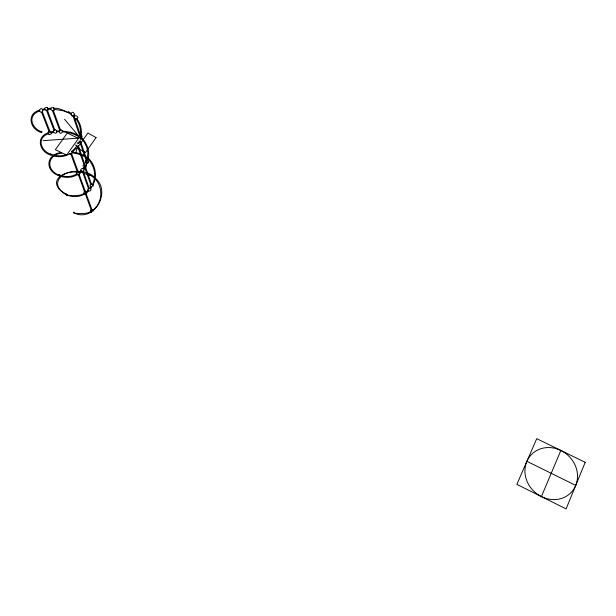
<?xml version="1.0" encoding="UTF-8"?>
<svg xmlns="http://www.w3.org/2000/svg" width="616" height="616" viewBox="0 0 616 616"><rect width="100%" height="100%" fill="white"/><g stroke="black" fill="none" stroke-linecap="round" stroke-linejoin="round"><path stroke-width="0.92" d="M50.905 154.323C49.642 154.531 50.435 154.139 50.812 154.778M59.136 175.013C58.389 175.19 58.874 176.291 59.205 175.314C45.777 170.27 46.855 154.716 61.739 153.191M66.451 194.902C66.605 193.786 67.375 194.779 66.497 195.002C37.299 177.185 80.211 162.593 94.679 177.423M80.357 136.806C81.15 130.438 79.911 123.477 75.599 118.549M90.398 174.636C89.682 177.339 82.074 170.801 79.764 172.357M90.013 175.275L90.306 174.59M53.315 131.37C56.541 125.587 58.466 136.467 53.538 132.255M39.316 110.379C42.681 104.35 44.706 115.739 39.555 111.311M79.495 142.85L79.988 141.172M80.48 139.493C82.698 132.386 81.189 124.039 76.484 118.264M85.247 165.712L84.669 166.043M86.017 163.794L86.556 161.977M87.095 160.16L87.872 152.645L86.717 147.109L84.253 142.111L80.642 137.992L76.13 135.05L76.561 134.35L76.176 135.058M87.272 162.532L85.94 165.589M87.749 160.922C90.383 152.676 87.541 143.189 81.189 137.383M92.831 183.599C97.559 173.404 92.708 160.653 83.299 155.525C84.269 153.769 86.294 158.15 87.426 157.619M75.514 153.615L77.739 146.254M78.571 143.489L79.125 141.649M83.183 165.227L83.129 166.305M88.535 162.239L88.581 161.153M541.387 496.588L560.86 450.45A27.458 24.786 42.1 0 0 525.225 474.836A27.458 24.786 42.1 0 0 567.636 495.449A27.458 24.786 42.1 0 0 560.814 450.427M68.83 111.981C69.954 114.314 59.613 107.007 53.584 108.377M93.162 186.225C94.071 182.328 87.611 184.761 90.898 187.033M86.186 166.89L86.248 165.096M85.547 160.576L85.462 162.362M76.977 145.368L75.699 147.532L71.61 151.605M77.832 143.928L78.686 142.481M83.137 168.645L84.099 167.028M83.853 169.215C82.752 167.429 79.71 169.184 81.019 171.017C83.907 173.735 84.253 168.468 85.093 167.021M88.781 188.18L90.129 188.288L90.976 186.71M90.698 188.773L91.661 187.156M92.623 185.547C97.705 176.846 95.696 164.872 88.204 158.143M88.358 162.609L87.041 163.279L85.532 162.493M77.323 171.879C73.242 177.377 84.161 174.112 78.009 171.725M81.512 137.853C83.191 136.483 80.873 133.811 79.256 135.22M88.304 188.442C85.547 192.431 93.694 191.368 90.129 188.288M72.164 152.298L76.399 148.079M79.194 172.549L81.166 170.601M79.726 173.219L81.766 171.194M86.24 192.015L88.15 190.136M86.756 192.654L88.727 190.714M92.808 210.148C104.681 201.702 102.964 181.25 89.99 175.214M84.115 164.749L84.323 165.381L84.7 164.772M83.283 155.84L83.73 155.201M85.909 167.182L84.869 167.56L83.714 167.152M69.985 153.553C64.233 157.473 56.603 157.542 50.366 154.785M76.831 173.897C71.525 177.323 64.572 177.239 58.905 174.744M77.277 174.613C71.779 178.139 64.572 178.109 58.689 175.529M87.072 161.361L86.425 161.253L79.526 141.079M83.953 193.309C82.452 196.527 63.694 196.034 66.597 194.071M85.17 193.547C79.749 197.366 72.365 197.443 66.436 194.81M90.598 211.388C88.504 214.638 70.925 213.767 73.804 212.066M48.464 132.81C35.682 136.475 39.208 151.582 50.289 154.916M48.795 133.603C36.575 137.445 40.217 150.666 50.766 154.208M39.624 110.141C26.303 113.637 29.784 129.167 41.303 132.54M39.978 110.965C27.435 114.468 30.638 128.182 41.796 131.809M61.538 152.398C46.239 154.231 44.321 170.116 58.62 175.652M51.274 132.894L53.754 132.194M51.005 132.094L53.546 131.37M42.281 109.432L44.937 108.732M42.566 110.279L45.153 109.586M66.705 154.424C61.492 156.541 55.763 156.179 50.581 153.962M56.41 131.085L59.275 130.8M56.549 131.916L59.344 131.639M47.494 108.508L50.936 108.208M47.655 109.371L50.959 109.078M43.105 140.679L80.234 137.969M77.139 142.897L77.832 142.958M77.054 172.234C60.953 169.623 48.233 186.148 66.797 194.263M91.653 212.489C87.888 211.611 92.893 207.184 93.362 211.026M61.846 130.946L71.148 132.355L76.515 134.38M62.686 131.824L70.925 133.148L76.199 135.12M53.584 109.24L63.024 110.703L68.499 112.743M72.819 152.083L78.478 153.238L83.63 155.17M72.734 152.876L78.263 154L83.345 155.91M68.43 112.666L71.564 114.715M73.643 212.782C93.848 223.007 111.873 192.138 95.288 178.116M49.311 134.719C56.988 132.355 44.622 129.206 49.018 134.565M91.653 186.948L92.138 186.355M81.582 138.6L83.353 139.439M526.896 461.315L575.744 485.393M53.507 107.454C45.284 108.231 57.588 114.345 53.607 107.523M75.006 118.888C83.175 118.172 70.932 112.004 74.921 118.834M47.317 107.353C39.054 108.17 51.428 114.23 47.417 107.423M68.915 111.981L71.279 113.513M69.354 153.784C70.378 155.147 73.627 152.922 71.648 151.236M76.192 145.861L75.653 144.914M73.135 115.746L74.351 117.125M73.681 115.076L74.821 116.37M64.564 119.25L78.432 135.805M42.327 111.773L50.466 132.833M41.518 112.112L49.342 132.278M46.239 109.671L54.146 130.577M47.37 110.21L54.932 130.246M52.506 110.764L59.791 130.507M53.315 110.433L60.568 130.184M70.563 153.361L77.808 173.212M78.471 175.013L84.723 192.161M85.385 193.963L91.638 211.103M71.371 153.022L78.586 172.88M79.241 174.69L92.362 210.795M82.29 171.209L88.619 189.012M83.068 170.878L89.366 188.689M84.615 166.982L90.898 185.008M78.263 145.468L85.216 165.527M85.385 166.659L91.645 184.684M77.762 146.677L84.438 165.858M80.326 140.748L87.195 160.93M72.757 115.223L79.841 136.167M74.782 118.534L80.619 135.843M78.733 136.96L78.656 136.406M68.692 112.551L68.615 112.066L68.684 112.566M76.376 134.919L76.315 134.473L76.369 134.942M41.395 132.409L41.903 131.878L41.395 132.409M58.451 175.175L58.828 174.721L58.451 175.175M86.817 192.924C82.228 198.837 83.584 186.579 86.817 192.924M74.605 114.322C69.762 120.698 70.879 107.33 74.605 114.322M62.709 131.647C57.935 137.768 59.29 124.963 62.709 131.647M585.2 462.331L566.104 508.893L516.878 484.392L536.728 438.669L585.2 462.331M96.042 137.584L85.501 152.599L77.308 147.979L87.911 133.002L96.042 137.584M78.509 138.407L66.659 155.086L55.355 149.68L67.267 133.079L78.509 138.407M83.522 155.717L83.46 155.294L83.514 155.733M90.175 175.083L90.129 174.69L90.167 175.106"/></g></svg>
